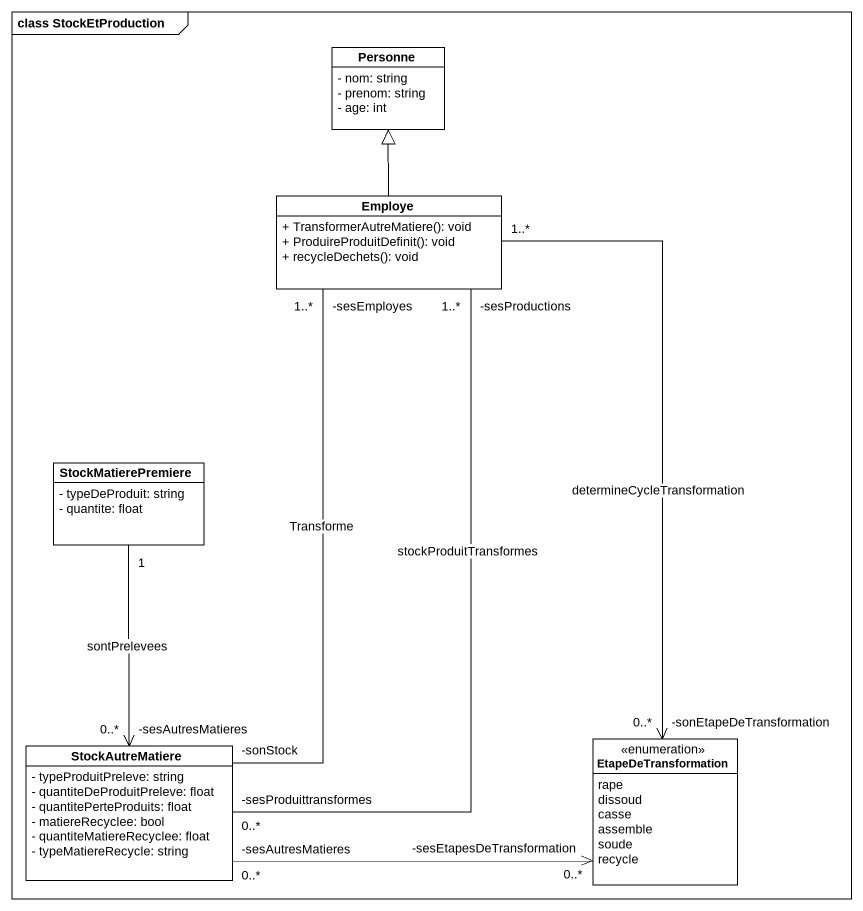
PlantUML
@startuml
mainframe class StockEtProduction
hide circle
hide empty members
skinparam classAttributeIconSize 0
class Personne {
  - nom: string
  - prenom: string
  - age: int
}
class Employe {
  + TransformerAutreMatiere(): void
  + ProduireProduitDefinit(): void
  + recycleDechets(): void
}
class StockMatierePremiere {
  - typeDeProduit: string
  - quantite: float
}
class StockAutreMatiere {
  - typeProduitPreleve: string
  - quantiteDeProduitPreleve: float
  - quantitePerteProduits: float
  - matiereRecyclee: bool
  - quantiteMatiereRecyclee: float
  - typeMatiereRecycle: string
}
enum EtapeDeTransformation {
  rape
  dissoud
  casse
  assemble
  soude
  recycle
}
Employe -up-|> Personne
Employe "-sesProductions\n1..*" -- "-sesProduittransformes\n0..*" StockAutreMatiere : stockProduitTransformes
Employe "1..*" --> "-sonEtapeDeTransformation\n0..*" EtapeDeTransformation : determineCycleTransformation
StockAutreMatiere "-sonStock" -up- "-sesEmployes\n1..*" Employe : Transforme
StockAutreMatiere "-sesAutresMatieres\n0..*" <-up- "1" StockMatierePremiere : sontPrelevees
StockAutreMatiere "-sesAutresMatieres\n0..*" -right-> "-sesEtapesDeTransformation\n0..*" EtapeDeTransformation
@enduml
